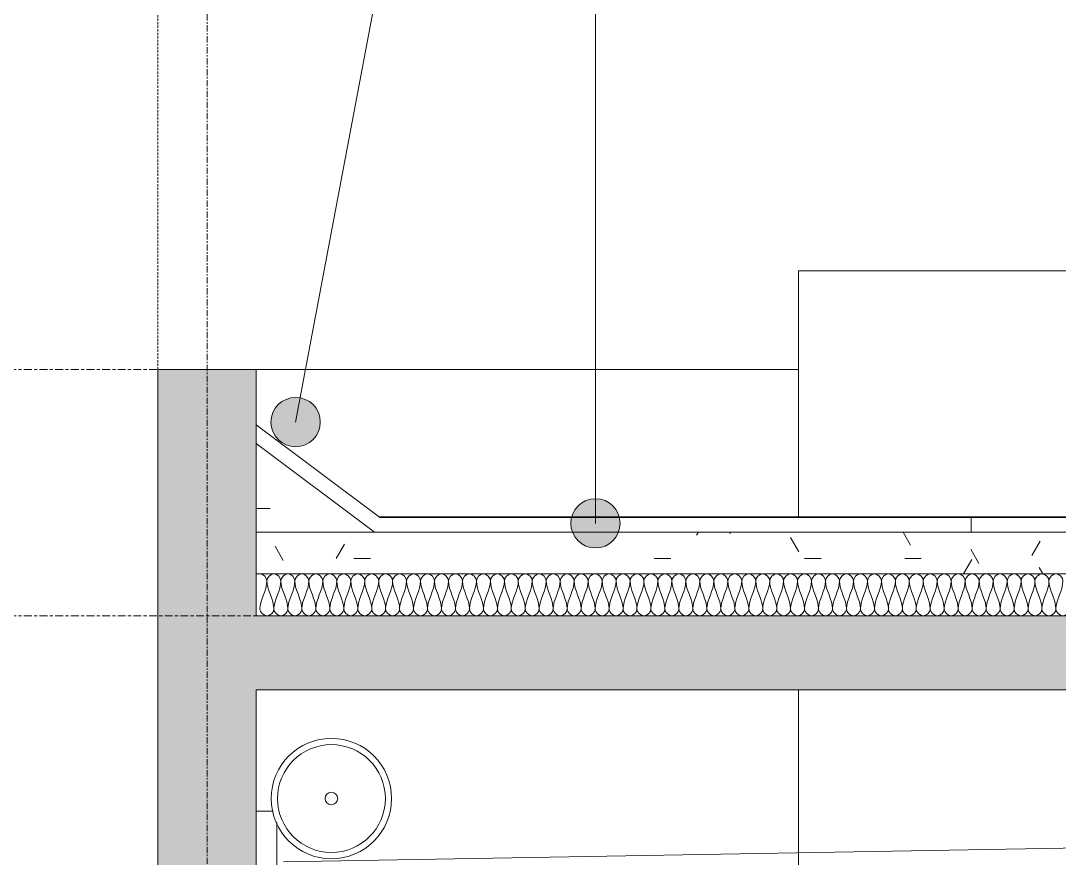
# Model space of a CAD drawing. Header units: millimetres. Extents: x -25665 to 60211, y -6376 to 13478.
# Drawn here: x 50134 to 52241, y 2558 to 4258 of the extents above; entities that cross this region are included whole.
import ezdxf

# ---------------------------------------------------------------- set-up
doc = ezdxf.new("R2010")
doc.units = ezdxf.units.MM
for name, pattern in [('Centre', [31.75, 6.35, -4.75, 15.9, -4.75]), ('Grid Line', [22.225, 12.7, -3.175, 3.175, -3.175]), ('Hidden', [7.14375, 4.7625, -2.38125])]:
    doc.linetypes.add(name, pattern=pattern)
for name, color, linetype, lineweight in [('A-DETL', 90, 'Continuous', 9), ('A-DETL-GENF', 92, 'Continuous', 9), ('A-DETL-HDLN', 90, 'Hidden', 9), ('A-DETL-THIN', 151, 'Continuous', 9), ('A-DOOR', 31, 'Continuous', 9), ('A-FLOR', 192, 'Continuous', 9), ('A-FLOR-LEVL', 51, 'Continuous', 9), ('A-FLOR-MCUT', 51, 'Continuous', 9), ('A-FLOR-PATT', 8, 'Continuous', 35), ('A-GENM', 13, 'Continuous', 9), ('A-WALL', 113, 'Continuous', 9), ('G-ANNO-TEXT', 231, 'Continuous', 9), ('S-GRID', 1, 'Continuous', 9)]:
    doc.layers.add(name, color=color, linetype=linetype, lineweight=lineweight)
pattern_1 = [(0, (54060.36, 4690), (406.4, 101.6), [33.528, -271.272, 33.528, -271.272, -1625.6]), (0, (54060.36, 4690), (406.4, 101.6), [-609.6, 33.528, -576.072, 33.528, -271.272, -711.2]), (0, (54060.36, 4690), (406.4, 101.6), [-1524, 33.528, -169.672, 33.528, -474.472]), (120, (54212.76, 4740.8), (-291.1882, 301.1527), [33.528, -271.272, 33.528, -271.272, -1625.6]), (120, (54212.76, 4740.8), (-291.1882, 301.1527), [-609.6, 33.528, -576.072, 33.528, -271.272, -711.2]), (120, (54212.76, 4740.8), (-291.1882, 301.1527), [-1524, 33.528, -169.672, 33.528, -474.472]), (240, (54263.56, 4944), (-115.2118, -402.7527), [33.528, -271.272, 33.528, -271.272, -1625.6]), (240, (54263.56, 4944), (-115.2118, -402.7527), [-609.6, 33.528, -576.072, 33.528, -271.272, -711.2]), (240, (54263.56, 4944), (-115.2118, -402.7527), [-1524, 33.528, -169.672, 33.528, -474.472])]

# ---------------------------------------------------------------- blocks, each defined once
blk = doc.blocks.new('overhead-sectinal-door - Rs1--1485922-Section - C')
at = {"layer": 'A-DOOR'}
for p, q in [((-17877.8, 2654), (-17870.1, 2654)), ((-17870.1, 2654), (-17843.5, 2654)), ((-17836.4, 2400), (-17836.4, 2631.7)), ((-15142.5, 2598), (-17822.5, 2551.2))]:
    blk.add_line(p, q, dxfattribs=at)
for radius, start, end in [(122.1, 90, 270), (109.4, 90, 270), (122.1, 270, 90), (109.4, 270, 90)]:
    blk.add_arc((-17725.4, 2679.4), radius, start, end, dxfattribs=at)
at = {"layer": 'A-DOOR', "lineweight": 18}
for start, end in [(90, 270), (270, 90)]:
    blk.add_arc((-17725.4, 2679.4), 12.7, start, end, dxfattribs=at)
blk = doc.blocks.new('garage-proj - garage-proj-757421-Section - C')
at = {"layer": 'A-GENM'}
for p, q in [((-12977.8, 3750), (-16777.8, 3750)), ((-16777.8, 3750), (-16777.8, 3550)), ((-16777.8, 3550), (-16777.8, 3250)), ((-16777.8, 2900), (-16777.8, 2569.4))]:
    blk.add_line(p, q, dxfattribs=at)

msp = doc.modelspace()

# ---------------------------------------------------------------- hatches: boundary and pattern name
at = {"layer": 'A-DETL-GENF'}
msp.add_hatch(color=253, dxfattribs=at).paths.add_polyline_path([(50411.5, 2400), (50611.5, 2400), (50611.5, 2900), (56611.4, 2900), (56611.4, 2400), (56811.4, 2400), (56811.4, 3550), (56611.4, 3550), (56611.4, 3050), (50611.5, 3050), (50611.5, 3550), (50411.5, 3550), (50411.5, 2424.4)])
at = {"layer": 'A-DETL-GENF', "lineweight": 18}
h = msp.add_hatch(dxfattribs=at)
h.set_pattern_fill('FP_36', color=250, style=0, pattern_type=2)
h.set_pattern_definition(pattern_1)
h.paths.add_polyline_path([(50851.5, 3220), (50611.5, 3400), (50611.5, 3220)])
at = {"layer": 'A-FLOR-PATT', "lineweight": 9}
h = msp.add_hatch(dxfattribs=at)
h.set_pattern_fill('FP_35', color=256, style=0, pattern_type=2)
h.set_pattern_definition([(90, (54060.4, 4690), (-2000, 1e-13), [])])
h.paths.add_polyline_path([(55355.6, 3220), (56371.4, 3220), (56361.4, 3250), (50861.5, 3250), (50851.5, 3220), (55310.6, 3220)])
h = msp.add_hatch(dxfattribs=at)
h.set_pattern_fill('FP_36', color=256, style=0, pattern_type=2)
h.set_pattern_definition(pattern_1)
h.paths.add_polyline_path([(50861.5, 3135), (56611.4, 3135), (56611.4, 3220), (50611.5, 3220), (50611.5, 3135), (50851.5, 3135)])
at = {"layer": 'G-ANNO-TEXT'}
h = msp.add_hatch(color=7, dxfattribs=at)
edge = h.paths.add_edge_path()
edge.add_arc((50691.3, 3443.3), 50, 0, 360)
h = msp.add_hatch(color=7, dxfattribs=at)
edge = h.paths.add_edge_path()
edge.add_arc((51299.6, 3237.8), 50, 0, 360)

# ---------------------------------------------------------------- linework, layer by layer
at = {"layer": 'A-DETL'}
for p, q in [((51711.4, 3550), (51711.4, 3250)), ((51711.4, 2400), (51711.4, 2900))]:
    msp.add_line(p, q, dxfattribs=at)
for points in [[(50633.1, 3120.8), (50633.1, 3127.5), (50625.6, 3135), (50618.9, 3135)], [(50618.9, 3064.2), (50618.9, 3083.6), (50633.1, 3101.4), (50633.1, 3120.8)], [(50661.4, 3120.8), (50661.4, 3127.5), (50647.3, 3142.5), (50633.1, 3127.5), (50633.1, 3120.8)], [(50633.1, 3120.8), (50633.1, 3101.4), (50647.3, 3083.6), (50647.3, 3064.2)], [(50647.3, 3064.2), (50647.3, 3083.6), (50661.4, 3101.4), (50661.4, 3120.8)], [(50689.8, 3120.8), (50689.8, 3127.5), (50675.6, 3142.5), (50661.4, 3127.5), (50661.4, 3120.8)], [(50661.4, 3120.8), (50661.4, 3101.4), (50675.6, 3083.6), (50675.6, 3064.2)], [(50675.6, 3064.2), (50675.6, 3083.6), (50689.8, 3101.4), (50689.8, 3120.8)], [(50718.1, 3120.8), (50718.1, 3127.5), (50703.9, 3142.5), (50689.8, 3127.5), (50689.8, 3120.8)], [(50689.8, 3120.8), (50689.8, 3101.4), (50703.9, 3083.6), (50703.9, 3064.2)], [(50703.9, 3064.2), (50703.9, 3083.6), (50718.1, 3101.4), (50718.1, 3120.8)], [(50746.4, 3120.8), (50746.4, 3127.5), (50732.3, 3142.5), (50718.1, 3127.5), (50718.1, 3120.8)], [(50718.1, 3120.8), (50718.1, 3101.4), (50732.3, 3083.6), (50732.3, 3064.2)], [(50732.3, 3064.2), (50732.3, 3083.6), (50746.4, 3101.4), (50746.4, 3120.8)], [(50774.8, 3120.8), (50774.8, 3127.5), (50760.6, 3142.5), (50746.4, 3127.5), (50746.4, 3120.8)], [(50746.4, 3120.8), (50746.4, 3101.4), (50760.6, 3083.6), (50760.6, 3064.2)], [(50760.6, 3064.2), (50760.6, 3083.6), (50774.8, 3101.4), (50774.8, 3120.8)], [(50803.1, 3120.8), (50803.1, 3127.5), (50788.9, 3142.5), (50774.8, 3127.5), (50774.8, 3120.8)], [(50774.8, 3120.8), (50774.8, 3101.4), (50788.9, 3083.6), (50788.9, 3064.2)], [(50788.9, 3064.2), (50788.9, 3083.6), (50803.1, 3101.4), (50803.1, 3120.8)], [(50831.4, 3120.8), (50831.4, 3127.5), (50817.3, 3142.5), (50803.1, 3127.5), (50803.1, 3120.8)], [(50803.1, 3120.8), (50803.1, 3101.4), (50817.3, 3083.6), (50817.3, 3064.2)], [(50817.3, 3064.2), (50817.3, 3083.6), (50831.4, 3101.4), (50831.4, 3120.8)], [(50859.8, 3120.8), (50859.8, 3127.5), (50845.6, 3142.5), (50831.4, 3127.5), (50831.4, 3120.8)], [(50831.4, 3120.8), (50831.4, 3101.4), (50845.6, 3083.6), (50845.6, 3064.2)], [(50845.6, 3064.2), (50845.6, 3083.6), (50859.8, 3101.4), (50859.8, 3120.8)], [(50888.1, 3120.8), (50888.1, 3127.5), (50873.9, 3142.5), (50859.8, 3127.5), (50859.8, 3120.8)], [(50859.8, 3120.8), (50859.8, 3101.4), (50873.9, 3083.6), (50873.9, 3064.2)], [(50873.9, 3064.2), (50873.9, 3083.6), (50888.1, 3101.4), (50888.1, 3120.8)], [(50916.4, 3120.8), (50916.4, 3127.5), (50902.3, 3142.5), (50888.1, 3127.5), (50888.1, 3120.8)], [(50888.1, 3120.8), (50888.1, 3101.4), (50902.3, 3083.6), (50902.3, 3064.2)], [(50902.3, 3064.2), (50902.3, 3083.6), (50916.4, 3101.4), (50916.4, 3120.8)], [(50944.8, 3120.8), (50944.8, 3127.5), (50930.6, 3142.5), (50916.4, 3127.5), (50916.4, 3120.8)], [(50916.4, 3120.8), (50916.4, 3101.4), (50930.6, 3083.6), (50930.6, 3064.2)], [(50930.6, 3064.2), (50930.6, 3083.6), (50944.8, 3101.4), (50944.8, 3120.8)], [(50973.1, 3120.8), (50973.1, 3127.5), (50958.9, 3142.5), (50944.8, 3127.5), (50944.8, 3120.8)], [(50944.8, 3120.8), (50944.8, 3101.4), (50958.9, 3083.6), (50958.9, 3064.2)], [(50958.9, 3064.2), (50958.9, 3083.6), (50973.1, 3101.4), (50973.1, 3120.8)], [(51001.4, 3120.8), (51001.4, 3127.5), (50987.3, 3142.5), (50973.1, 3127.5), (50973.1, 3120.8)], [(50973.1, 3120.8), (50973.1, 3101.4), (50987.3, 3083.6), (50987.3, 3064.2)], [(50987.3, 3064.2), (50987.3, 3083.6), (51001.4, 3101.4), (51001.4, 3120.8)], [(51029.8, 3120.8), (51029.8, 3127.5), (51015.6, 3142.5), (51001.4, 3127.5), (51001.4, 3120.8)], [(51001.4, 3120.8), (51001.4, 3101.4), (51015.6, 3083.6), (51015.6, 3064.2)], [(51015.6, 3064.2), (51015.6, 3083.6), (51029.8, 3101.4), (51029.8, 3120.8)], [(51058.1, 3120.8), (51058.1, 3127.5), (51043.9, 3142.5), (51029.8, 3127.5), (51029.8, 3120.8)], [(51029.8, 3120.8), (51029.8, 3101.4), (51043.9, 3083.6), (51043.9, 3064.2)], [(51043.9, 3064.2), (51043.9, 3083.6), (51058.1, 3101.4), (51058.1, 3120.8)], [(51086.4, 3120.8), (51086.4, 3127.5), (51072.3, 3142.5), (51058.1, 3127.5), (51058.1, 3120.8)], [(51058.1, 3120.8), (51058.1, 3101.4), (51072.3, 3083.6), (51072.3, 3064.2)], [(51072.3, 3064.2), (51072.3, 3083.6), (51086.4, 3101.4), (51086.4, 3120.8)], [(51114.8, 3120.8), (51114.8, 3127.5), (51100.6, 3142.5), (51086.4, 3127.5), (51086.4, 3120.8)], [(51086.4, 3120.8), (51086.4, 3101.4), (51100.6, 3083.6), (51100.6, 3064.2)], [(51100.6, 3064.2), (51100.6, 3083.6), (51114.8, 3101.4), (51114.8, 3120.8)], [(51143.1, 3120.8), (51143.1, 3127.5), (51128.9, 3142.5), (51114.8, 3127.5), (51114.8, 3120.8)], [(51114.8, 3120.8), (51114.8, 3101.4), (51128.9, 3083.6), (51128.9, 3064.2)], [(51128.9, 3064.2), (51128.9, 3083.6), (51143.1, 3101.4), (51143.1, 3120.8)], [(51171.4, 3120.8), (51171.4, 3127.5), (51157.3, 3142.5), (51143.1, 3127.5), (51143.1, 3120.8)], [(51143.1, 3120.8), (51143.1, 3101.4), (51157.3, 3083.6), (51157.3, 3064.2)], [(51157.3, 3064.2), (51157.3, 3083.6), (51171.4, 3101.4), (51171.4, 3120.8)], [(51199.8, 3120.8), (51199.8, 3127.5), (51185.6, 3142.5), (51171.4, 3127.5), (51171.4, 3120.8)], [(51171.4, 3120.8), (51171.4, 3101.4), (51185.6, 3083.6), (51185.6, 3064.2)], [(51185.6, 3064.2), (51185.6, 3083.6), (51199.8, 3101.4), (51199.8, 3120.8)], [(51228.1, 3120.8), (51228.1, 3127.5), (51213.9, 3142.5), (51199.8, 3127.5), (51199.8, 3120.8)], [(51199.8, 3120.8), (51199.8, 3101.4), (51213.9, 3083.6), (51213.9, 3064.2)], [(51213.9, 3064.2), (51213.9, 3083.6), (51228.1, 3101.4), (51228.1, 3120.8)], [(51256.4, 3120.8), (51256.4, 3127.5), (51242.3, 3142.5), (51228.1, 3127.5), (51228.1, 3120.8)], [(51228.1, 3120.8), (51228.1, 3101.4), (51242.3, 3083.6), (51242.3, 3064.2)], [(51242.3, 3064.2), (51242.3, 3083.6), (51256.4, 3101.4), (51256.4, 3120.8)], [(51284.8, 3120.8), (51284.8, 3127.5), (51270.6, 3142.5), (51256.4, 3127.5), (51256.4, 3120.8)], [(51256.4, 3120.8), (51256.4, 3101.4), (51270.6, 3083.6), (51270.6, 3064.2)], [(51270.6, 3064.2), (51270.6, 3083.6), (51284.8, 3101.4), (51284.8, 3120.8)], [(51313.1, 3120.8), (51313.1, 3127.5), (51298.9, 3142.5), (51284.8, 3127.5), (51284.8, 3120.8)], [(51284.8, 3120.8), (51284.8, 3101.4), (51298.9, 3083.6), (51298.9, 3064.2)], [(51298.9, 3064.2), (51298.9, 3083.6), (51313.1, 3101.4), (51313.1, 3120.8)], [(51341.4, 3120.8), (51341.4, 3127.5), (51327.3, 3142.5), (51313.1, 3127.5), (51313.1, 3120.8)], [(51313.1, 3120.8), (51313.1, 3101.4), (51327.3, 3083.6), (51327.3, 3064.2)], [(51327.3, 3064.2), (51327.3, 3083.6), (51341.4, 3101.4), (51341.4, 3120.8)], [(51369.8, 3120.8), (51369.8, 3127.5), (51355.6, 3142.5), (51341.4, 3127.5), (51341.4, 3120.8)], [(51341.4, 3120.8), (51341.4, 3101.4), (51355.6, 3083.6), (51355.6, 3064.2)], [(51355.6, 3064.2), (51355.6, 3083.6), (51369.8, 3101.4), (51369.8, 3120.8)], [(51398.1, 3120.8), (51398.1, 3127.5), (51383.9, 3142.5), (51369.8, 3127.5), (51369.8, 3120.8)], [(51369.8, 3120.8), (51369.8, 3101.4), (51383.9, 3083.6), (51383.9, 3064.2)], [(51383.9, 3064.2), (51383.9, 3083.6), (51398.1, 3101.4), (51398.1, 3120.8)], [(51426.4, 3120.8), (51426.4, 3127.5), (51412.3, 3142.5), (51398.1, 3127.5), (51398.1, 3120.8)], [(51398.1, 3120.8), (51398.1, 3101.4), (51412.3, 3083.6), (51412.3, 3064.2)], [(51412.3, 3064.2), (51412.3, 3083.6), (51426.4, 3101.4), (51426.4, 3120.8)], [(51454.8, 3120.8), (51454.8, 3127.5), (51440.6, 3142.5), (51426.4, 3127.5), (51426.4, 3120.8)], [(51426.4, 3120.8), (51426.4, 3101.4), (51440.6, 3083.6), (51440.6, 3064.2)], [(51440.6, 3064.2), (51440.6, 3083.6), (51454.8, 3101.4), (51454.8, 3120.8)], [(51483.1, 3120.8), (51483.1, 3127.5), (51468.9, 3142.5), (51454.8, 3127.5), (51454.8, 3120.8)], [(51454.8, 3120.8), (51454.8, 3101.4), (51468.9, 3083.6), (51468.9, 3064.2)], [(51468.9, 3064.2), (51468.9, 3083.6), (51483.1, 3101.4), (51483.1, 3120.8)], [(51511.4, 3120.8), (51511.4, 3127.5), (51497.3, 3142.5), (51483.1, 3127.5), (51483.1, 3120.8)], [(51483.1, 3120.8), (51483.1, 3101.4), (51497.3, 3083.6), (51497.3, 3064.2)], [(51497.3, 3064.2), (51497.3, 3083.6), (51511.4, 3101.4), (51511.4, 3120.8)], [(51539.8, 3120.8), (51539.8, 3127.5), (51525.6, 3142.5), (51511.4, 3127.5), (51511.4, 3120.8)], [(51511.4, 3120.8), (51511.4, 3101.4), (51525.6, 3083.6), (51525.6, 3064.2)], [(51525.6, 3064.2), (51525.6, 3083.6), (51539.8, 3101.4), (51539.8, 3120.8)], [(51568.1, 3120.8), (51568.1, 3127.5), (51553.9, 3142.5), (51539.8, 3127.5), (51539.8, 3120.8)], [(51539.8, 3120.8), (51539.8, 3101.4), (51553.9, 3083.6), (51553.9, 3064.2)], [(51553.9, 3064.2), (51553.9, 3083.6), (51568.1, 3101.4), (51568.1, 3120.8)], [(51596.4, 3120.8), (51596.4, 3127.5), (51582.3, 3142.5), (51568.1, 3127.5), (51568.1, 3120.8)], [(51568.1, 3120.8), (51568.1, 3101.4), (51582.3, 3083.6), (51582.3, 3064.2)], [(51582.3, 3064.2), (51582.3, 3083.6), (51596.4, 3101.4), (51596.4, 3120.8)], [(51624.8, 3120.8), (51624.8, 3127.5), (51610.6, 3142.5), (51596.4, 3127.5), (51596.4, 3120.8)], [(51596.4, 3120.8), (51596.4, 3101.4), (51610.6, 3083.6), (51610.6, 3064.2)], [(51610.6, 3064.2), (51610.6, 3083.6), (51624.8, 3101.4), (51624.8, 3120.8)], [(51653.1, 3120.8), (51653.1, 3127.5), (51638.9, 3142.5), (51624.8, 3127.5), (51624.8, 3120.8)], [(51624.8, 3120.8), (51624.8, 3101.4), (51638.9, 3083.6), (51638.9, 3064.2)], [(51638.9, 3064.2), (51638.9, 3083.6), (51653.1, 3101.4), (51653.1, 3120.8)], [(51681.4, 3120.8), (51681.4, 3127.5), (51667.3, 3142.5), (51653.1, 3127.5), (51653.1, 3120.8)], [(51653.1, 3120.8), (51653.1, 3101.4), (51667.3, 3083.6), (51667.3, 3064.2)], [(51667.3, 3064.2), (51667.3, 3083.6), (51681.4, 3101.4), (51681.4, 3120.8)], [(51709.8, 3120.8), (51709.8, 3127.5), (51695.6, 3142.5), (51681.4, 3127.5), (51681.4, 3120.8)], [(51681.4, 3120.8), (51681.4, 3101.4), (51695.6, 3083.6), (51695.6, 3064.2)], [(51695.6, 3064.2), (51695.6, 3083.6), (51709.8, 3101.4), (51709.8, 3120.8)], [(51738.1, 3120.8), (51738.1, 3127.5), (51723.9, 3142.5), (51709.8, 3127.5), (51709.8, 3120.8)], [(51709.8, 3120.8), (51709.8, 3101.4), (51723.9, 3083.6), (51723.9, 3064.2)], [(51723.9, 3064.2), (51723.9, 3083.6), (51738.1, 3101.4), (51738.1, 3120.8)], [(51766.4, 3120.8), (51766.4, 3127.5), (51752.3, 3142.5), (51738.1, 3127.5), (51738.1, 3120.8)], [(51738.1, 3120.8), (51738.1, 3101.4), (51752.3, 3083.6), (51752.3, 3064.2)], [(51752.3, 3064.2), (51752.3, 3083.6), (51766.4, 3101.4), (51766.4, 3120.8)], [(51794.8, 3120.8), (51794.8, 3127.5), (51780.6, 3142.5), (51766.4, 3127.5), (51766.4, 3120.8)], [(51766.4, 3120.8), (51766.4, 3101.4), (51780.6, 3083.6), (51780.6, 3064.2)], [(51780.6, 3064.2), (51780.6, 3083.6), (51794.8, 3101.4), (51794.8, 3120.8)], [(51823.1, 3120.8), (51823.1, 3127.5), (51808.9, 3142.5), (51794.8, 3127.5), (51794.8, 3120.8)], [(51794.8, 3120.8), (51794.8, 3101.4), (51808.9, 3083.6), (51808.9, 3064.2)], [(51808.9, 3064.2), (51808.9, 3083.6), (51823.1, 3101.4), (51823.1, 3120.8)], [(51851.4, 3120.8), (51851.4, 3127.5), (51837.3, 3142.5), (51823.1, 3127.5), (51823.1, 3120.8)], [(51823.1, 3120.8), (51823.1, 3101.4), (51837.3, 3083.6), (51837.3, 3064.2)], [(51837.3, 3064.2), (51837.3, 3083.6), (51851.4, 3101.4), (51851.4, 3120.8)], [(51879.8, 3120.8), (51879.8, 3127.5), (51865.6, 3142.5), (51851.4, 3127.5), (51851.4, 3120.8)], [(51851.4, 3120.8), (51851.4, 3101.4), (51865.6, 3083.6), (51865.6, 3064.2)], [(51865.6, 3064.2), (51865.6, 3083.6), (51879.8, 3101.4), (51879.8, 3120.8)], [(51908.1, 3120.8), (51908.1, 3127.5), (51893.9, 3142.5), (51879.8, 3127.5), (51879.8, 3120.8)], [(51879.8, 3120.8), (51879.8, 3101.4), (51893.9, 3083.6), (51893.9, 3064.2)], [(51893.9, 3064.2), (51893.9, 3083.6), (51908.1, 3101.4), (51908.1, 3120.8)], [(51936.4, 3120.8), (51936.4, 3127.5), (51922.3, 3142.5), (51908.1, 3127.5), (51908.1, 3120.8)], [(51908.1, 3120.8), (51908.1, 3101.4), (51922.3, 3083.6), (51922.3, 3064.2)], [(51922.3, 3064.2), (51922.3, 3083.6), (51936.4, 3101.4), (51936.4, 3120.8)], [(51964.8, 3120.8), (51964.8, 3127.5), (51950.6, 3142.5), (51936.4, 3127.5), (51936.4, 3120.8)], [(51936.4, 3120.8), (51936.4, 3101.4), (51950.6, 3083.6), (51950.6, 3064.2)], [(51950.6, 3064.2), (51950.6, 3083.6), (51964.8, 3101.4), (51964.8, 3120.8)], [(51993.1, 3120.8), (51993.1, 3127.5), (51978.9, 3142.5), (51964.8, 3127.5), (51964.8, 3120.8)], [(51964.8, 3120.8), (51964.8, 3101.4), (51978.9, 3083.6), (51978.9, 3064.2)], [(51978.9, 3064.2), (51978.9, 3083.6), (51993.1, 3101.4), (51993.1, 3120.8)], [(52021.4, 3120.8), (52021.4, 3127.5), (52007.3, 3142.5), (51993.1, 3127.5), (51993.1, 3120.8)], [(51993.1, 3120.8), (51993.1, 3101.4), (52007.3, 3083.6), (52007.3, 3064.2)], [(52007.3, 3064.2), (52007.3, 3083.6), (52021.4, 3101.4), (52021.4, 3120.8)], [(52049.8, 3120.8), (52049.8, 3127.5), (52035.6, 3142.5), (52021.4, 3127.5), (52021.4, 3120.8)], [(52021.4, 3120.8), (52021.4, 3101.4), (52035.6, 3083.6), (52035.6, 3064.2)], [(52035.6, 3064.2), (52035.6, 3083.6), (52049.8, 3101.4), (52049.8, 3120.8)], [(52078.1, 3120.8), (52078.1, 3127.5), (52063.9, 3142.5), (52049.8, 3127.5), (52049.8, 3120.8)], [(52049.8, 3120.8), (52049.8, 3101.4), (52063.9, 3083.6), (52063.9, 3064.2)], [(52063.9, 3064.2), (52063.9, 3083.6), (52078.1, 3101.4), (52078.1, 3120.8)], [(52106.4, 3120.8), (52106.4, 3127.5), (52092.3, 3142.5), (52078.1, 3127.5), (52078.1, 3120.8)], [(52078.1, 3120.8), (52078.1, 3101.4), (52092.3, 3083.6), (52092.3, 3064.2)], [(52092.3, 3064.2), (52092.3, 3083.6), (52106.4, 3101.4), (52106.4, 3120.8)], [(52134.8, 3120.8), (52134.8, 3127.5), (52120.6, 3142.5), (52106.4, 3127.5), (52106.4, 3120.8)], [(52106.4, 3120.8), (52106.4, 3101.4), (52120.6, 3083.6), (52120.6, 3064.2)], [(52120.6, 3064.2), (52120.6, 3083.6), (52134.8, 3101.4), (52134.8, 3120.8)], [(52163.1, 3120.8), (52163.1, 3127.5), (52148.9, 3142.5), (52134.8, 3127.5), (52134.8, 3120.8)], [(52134.8, 3120.8), (52134.8, 3101.4), (52148.9, 3083.6), (52148.9, 3064.2)], [(52148.9, 3064.2), (52148.9, 3083.6), (52163.1, 3101.4), (52163.1, 3120.8)], [(52191.4, 3120.8), (52191.4, 3127.5), (52177.3, 3142.5), (52163.1, 3127.5), (52163.1, 3120.8)], [(52163.1, 3120.8), (52163.1, 3101.4), (52177.3, 3083.6), (52177.3, 3064.2)], [(52177.3, 3064.2), (52177.3, 3083.6), (52191.4, 3101.4), (52191.4, 3120.8)], [(52219.8, 3120.8), (52219.8, 3127.5), (52205.6, 3142.5), (52191.4, 3127.5), (52191.4, 3120.8)], [(52191.4, 3120.8), (52191.4, 3101.4), (52205.6, 3083.6), (52205.6, 3064.2)], [(52205.6, 3064.2), (52205.6, 3083.6), (52219.8, 3101.4), (52219.8, 3120.8)], [(52248.1, 3120.8), (52248.1, 3127.5), (52233.9, 3142.5), (52219.8, 3127.5), (52219.8, 3120.8)], [(52219.8, 3120.8), (52219.8, 3101.4), (52233.9, 3083.6), (52233.9, 3064.2)], [(52233.9, 3064.2), (52233.9, 3083.6), (52248.1, 3101.4), (52248.1, 3120.8)], [(50647.3, 3064.2), (50647.3, 3057.5), (50633.1, 3042.5), (50618.9, 3057.5), (50618.9, 3064.2)], [(50675.6, 3064.2), (50675.6, 3057.5), (50661.4, 3042.5), (50647.3, 3057.5), (50647.3, 3064.2)], [(50703.9, 3064.2), (50703.9, 3057.5), (50689.8, 3042.5), (50675.6, 3057.5), (50675.6, 3064.2)], [(50732.3, 3064.2), (50732.3, 3057.5), (50718.1, 3042.5), (50703.9, 3057.5), (50703.9, 3064.2)], [(50760.6, 3064.2), (50760.6, 3057.5), (50746.4, 3042.5), (50732.3, 3057.5), (50732.3, 3064.2)], [(50788.9, 3064.2), (50788.9, 3057.5), (50774.8, 3042.5), (50760.6, 3057.5), (50760.6, 3064.2)], [(50817.3, 3064.2), (50817.3, 3057.5), (50803.1, 3042.5), (50788.9, 3057.5), (50788.9, 3064.2)], [(50845.6, 3064.2), (50845.6, 3057.5), (50831.4, 3042.5), (50817.3, 3057.5), (50817.3, 3064.2)], [(50873.9, 3064.2), (50873.9, 3057.5), (50859.8, 3042.5), (50845.6, 3057.5), (50845.6, 3064.2)], [(50902.3, 3064.2), (50902.3, 3057.5), (50888.1, 3042.5), (50873.9, 3057.5), (50873.9, 3064.2)], [(50930.6, 3064.2), (50930.6, 3057.5), (50916.4, 3042.5), (50902.3, 3057.5), (50902.3, 3064.2)], [(50958.9, 3064.2), (50958.9, 3057.5), (50944.8, 3042.5), (50930.6, 3057.5), (50930.6, 3064.2)], [(50987.3, 3064.2), (50987.3, 3057.5), (50973.1, 3042.5), (50958.9, 3057.5), (50958.9, 3064.2)], [(51015.6, 3064.2), (51015.6, 3057.5), (51001.4, 3042.5), (50987.3, 3057.5), (50987.3, 3064.2)], [(51043.9, 3064.2), (51043.9, 3057.5), (51029.8, 3042.5), (51015.6, 3057.5), (51015.6, 3064.2)], [(51072.3, 3064.2), (51072.3, 3057.5), (51058.1, 3042.5), (51043.9, 3057.5), (51043.9, 3064.2)], [(51100.6, 3064.2), (51100.6, 3057.5), (51086.4, 3042.5), (51072.3, 3057.5), (51072.3, 3064.2)], [(51128.9, 3064.2), (51128.9, 3057.5), (51114.8, 3042.5), (51100.6, 3057.5), (51100.6, 3064.2)], [(51157.3, 3064.2), (51157.3, 3057.5), (51143.1, 3042.5), (51128.9, 3057.5), (51128.9, 3064.2)], [(51185.6, 3064.2), (51185.6, 3057.5), (51171.4, 3042.5), (51157.3, 3057.5), (51157.3, 3064.2)], [(51213.9, 3064.2), (51213.9, 3057.5), (51199.8, 3042.5), (51185.6, 3057.5), (51185.6, 3064.2)], [(51242.3, 3064.2), (51242.3, 3057.5), (51228.1, 3042.5), (51213.9, 3057.5), (51213.9, 3064.2)], [(51270.6, 3064.2), (51270.6, 3057.5), (51256.4, 3042.5), (51242.3, 3057.5), (51242.3, 3064.2)], [(51298.9, 3064.2), (51298.9, 3057.5), (51284.8, 3042.5), (51270.6, 3057.5), (51270.6, 3064.2)], [(51327.3, 3064.2), (51327.3, 3057.5), (51313.1, 3042.5), (51298.9, 3057.5), (51298.9, 3064.2)], [(51355.6, 3064.2), (51355.6, 3057.5), (51341.4, 3042.5), (51327.3, 3057.5), (51327.3, 3064.2)], [(51383.9, 3064.2), (51383.9, 3057.5), (51369.8, 3042.5), (51355.6, 3057.5), (51355.6, 3064.2)], [(51412.3, 3064.2), (51412.3, 3057.5), (51398.1, 3042.5), (51383.9, 3057.5), (51383.9, 3064.2)], [(51440.6, 3064.2), (51440.6, 3057.5), (51426.4, 3042.5), (51412.3, 3057.5), (51412.3, 3064.2)], [(51468.9, 3064.2), (51468.9, 3057.5), (51454.8, 3042.5), (51440.6, 3057.5), (51440.6, 3064.2)], [(51497.3, 3064.2), (51497.3, 3057.5), (51483.1, 3042.5), (51468.9, 3057.5), (51468.9, 3064.2)], [(51525.6, 3064.2), (51525.6, 3057.5), (51511.4, 3042.5), (51497.3, 3057.5), (51497.3, 3064.2)], [(51553.9, 3064.2), (51553.9, 3057.5), (51539.8, 3042.5), (51525.6, 3057.5), (51525.6, 3064.2)], [(51582.3, 3064.2), (51582.3, 3057.5), (51568.1, 3042.5), (51553.9, 3057.5), (51553.9, 3064.2)], [(51610.6, 3064.2), (51610.6, 3057.5), (51596.4, 3042.5), (51582.3, 3057.5), (51582.3, 3064.2)], [(51638.9, 3064.2), (51638.9, 3057.5), (51624.8, 3042.5), (51610.6, 3057.5), (51610.6, 3064.2)], [(51667.3, 3064.2), (51667.3, 3057.5), (51653.1, 3042.5), (51638.9, 3057.5), (51638.9, 3064.2)], [(51695.6, 3064.2), (51695.6, 3057.5), (51681.4, 3042.5), (51667.3, 3057.5), (51667.3, 3064.2)], [(51723.9, 3064.2), (51723.9, 3057.5), (51709.8, 3042.5), (51695.6, 3057.5), (51695.6, 3064.2)], [(51752.3, 3064.2), (51752.3, 3057.5), (51738.1, 3042.5), (51723.9, 3057.5), (51723.9, 3064.2)], [(51780.6, 3064.2), (51780.6, 3057.5), (51766.4, 3042.5), (51752.3, 3057.5), (51752.3, 3064.2)], [(51808.9, 3064.2), (51808.9, 3057.5), (51794.8, 3042.5), (51780.6, 3057.5), (51780.6, 3064.2)], [(51837.3, 3064.2), (51837.3, 3057.5), (51823.1, 3042.5), (51808.9, 3057.5), (51808.9, 3064.2)], [(51865.6, 3064.2), (51865.6, 3057.5), (51851.4, 3042.5), (51837.3, 3057.5), (51837.3, 3064.2)], [(51893.9, 3064.2), (51893.9, 3057.5), (51879.8, 3042.5), (51865.6, 3057.5), (51865.6, 3064.2)], [(51922.3, 3064.2), (51922.3, 3057.5), (51908.1, 3042.5), (51893.9, 3057.5), (51893.9, 3064.2)], [(51950.6, 3064.2), (51950.6, 3057.5), (51936.4, 3042.5), (51922.3, 3057.5), (51922.3, 3064.2)], [(51978.9, 3064.2), (51978.9, 3057.5), (51964.8, 3042.5), (51950.6, 3057.5), (51950.6, 3064.2)], [(52007.3, 3064.2), (52007.3, 3057.5), (51993.1, 3042.5), (51978.9, 3057.5), (51978.9, 3064.2)], [(52035.6, 3064.2), (52035.6, 3057.5), (52021.4, 3042.5), (52007.3, 3057.5), (52007.3, 3064.2)], [(52063.9, 3064.2), (52063.9, 3057.5), (52049.8, 3042.5), (52035.6, 3057.5), (52035.6, 3064.2)], [(52092.3, 3064.2), (52092.3, 3057.5), (52078.1, 3042.5), (52063.9, 3057.5), (52063.9, 3064.2)], [(52120.6, 3064.2), (52120.6, 3057.5), (52106.4, 3042.5), (52092.3, 3057.5), (52092.3, 3064.2)], [(52148.9, 3064.2), (52148.9, 3057.5), (52134.8, 3042.5), (52120.6, 3057.5), (52120.6, 3064.2)], [(52177.3, 3064.2), (52177.3, 3057.5), (52163.1, 3042.5), (52148.9, 3057.5), (52148.9, 3064.2)], [(52205.6, 3064.2), (52205.6, 3057.5), (52191.4, 3042.5), (52177.3, 3057.5), (52177.3, 3064.2)], [(52233.9, 3064.2), (52233.9, 3057.5), (52219.8, 3042.5), (52205.6, 3057.5), (52205.6, 3064.2)], [(52262.3, 3064.2), (52262.3, 3057.5), (52248.1, 3042.5), (52233.9, 3057.5), (52233.9, 3064.2)]]:
    msp.add_open_spline(points, degree=3, dxfattribs=at)
at = {"layer": 'A-DETL-HDLN'}
msp.add_line((50411.5, 2171.2), (50411.5, 4771.2), dxfattribs=at)
at = {"layer": 'A-DETL-THIN'}
for p, q in [((50611.5, 3550), (50411.5, 3550)), ((50411.5, 3550), (50411.5, 2400)), ((50611.5, 3437.5), (50611.5, 3550)), ((50861.5, 3250), (50611.5, 3437.5)), ((50611.5, 3437.5), (50611.5, 3400)), ((50611.5, 3400), (50611.5, 3220)), ((50851.5, 3220), (50611.5, 3400)), ((50611.5, 3050), (50611.5, 3220)), ((50611.5, 3220), (50851.5, 3220)), ((56611.4, 3050), (50611.5, 3050)), ((50611.5, 2400), (50611.5, 2900)), ((50611.5, 2900), (56611.4, 2900))]:
    msp.add_line(p, q, dxfattribs=at)
at = {"layer": 'A-FLOR', "lineweight": 35}
msp.add_line((56361.4, 3250), (50861.5, 3250), dxfattribs=at)
at = {"layer": 'A-FLOR-LEVL', "linetype": 'Centre'}
for p, q in [((51056, 3550), (47266.5, 3550)), ((51056, 3050), (48619.1, 3050))]:
    msp.add_line(p, q, dxfattribs=at)
at = {"layer": 'A-FLOR-MCUT'}
for p, q in [((56371.4, 3220), (50851.5, 3220)), ((56611.4, 3135), (50611.5, 3135))]:
    msp.add_line(p, q, dxfattribs=at)
at = {"layer": 'A-WALL'}
for p, q in [((51711.4, 3550), (50611.5, 3550)), ((51711.4, 3250), (51711.4, 3550)), ((51711.4, 2569.4), (51711.4, 2900))]:
    msp.add_line(p, q, dxfattribs=at)
at = {"layer": 'G-ANNO-TEXT', "color": 7}
for p, q in [((50691.3, 3443.3), (51299.6, 6674.2)), ((51299.6, 3237.8), (51299.6, 5578.9))]:
    msp.add_line(p, q, dxfattribs=at)
for centre in [(50691.3, 3443.3), (51299.6, 3237.8)]:
    msp.add_circle(centre, 50, dxfattribs=at)
at = {"layer": 'S-GRID', "linetype": 'Grid Line'}
msp.add_line((50511.5, -653.8), (50511.5, 7962.9), dxfattribs=at)

# ---------------------------------------------------------------- block references
at = {"layer": 'A-DOOR'}
msp.add_blockref('overhead-sectinal-door - Rs1--1485922-Section - C', (68489.3, 0), dxfattribs=at)
at = {"layer": 'A-GENM'}
msp.add_blockref('garage-proj - garage-proj-757421-Section - C', (68489.3, 0), dxfattribs=at)

doc.saveas('drawing.dxf')
